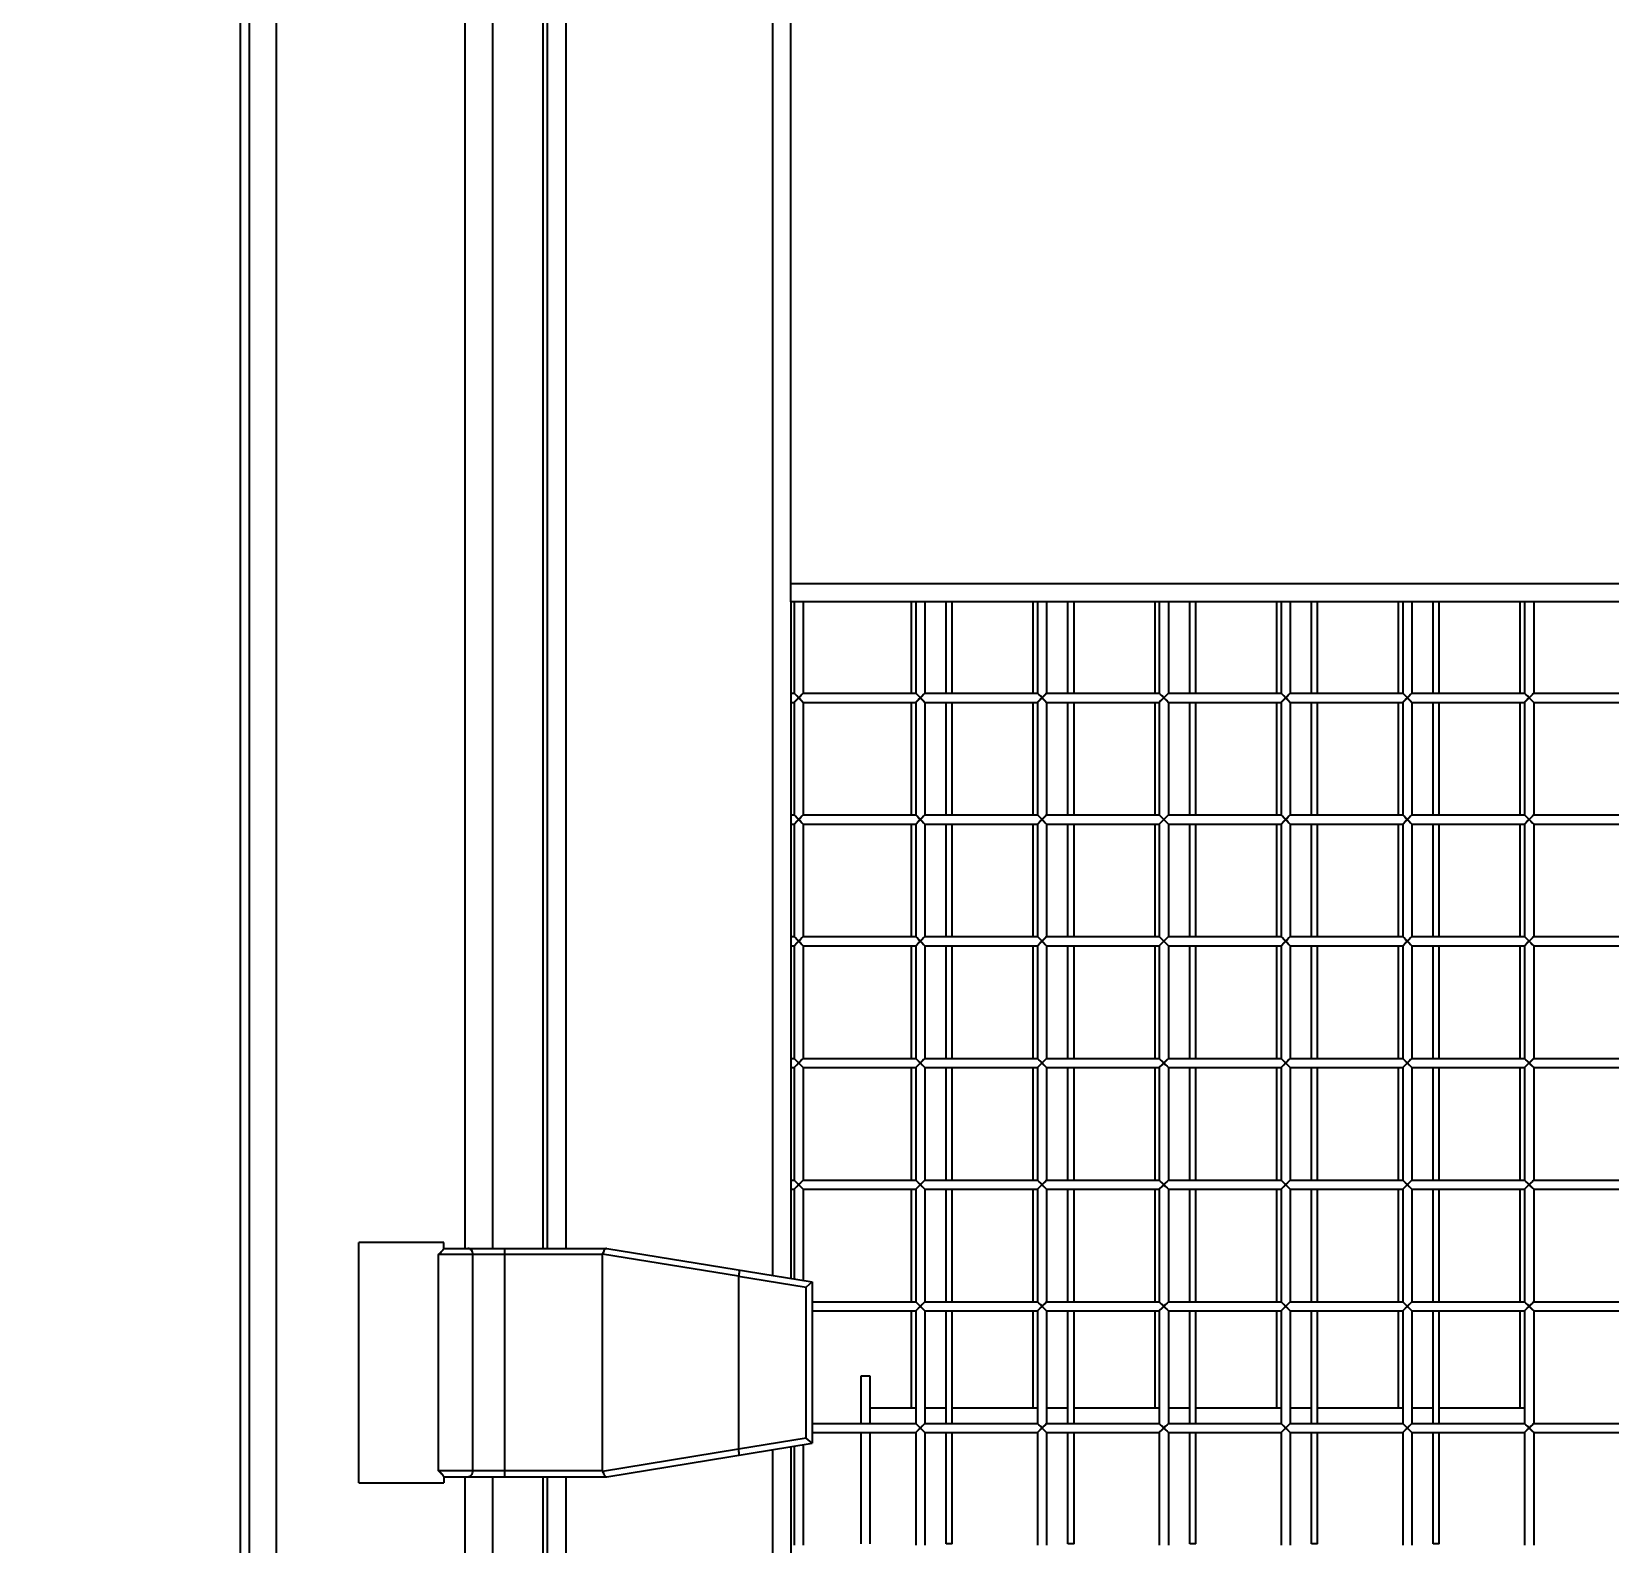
# Model space of a CAD drawing. Header units: millimetres. Extents: x 32496 to 166256, y 3504 to 23939.
# Drawn here: x 143771 to 144289, y 13085 to 13582 of the extents above; entities that cross this region are included whole.
import ezdxf

# ---------------------------------------------------------------- set-up
doc = ezdxf.new("R2010")
doc.units = ezdxf.units.MM
doc.layers.get('0').update_dxf_attribs({"lineweight": 35})
doc.layers.add('THICK', color=7, linetype='Continuous', lineweight=0)
doc.styles.add('TH_GBDIM', font='仿宋_GB2312.ttf', dxfattribs={"width": 0.8})
doc.dimstyles.new('TH_GBDIM', dxfattribs={"dimscale": 42, "dimtxt": 3, "dimasz": 3, "dimexe": 1.2, "dimexo": 0, "dimgap": 1, "dimtad": 1, "dimdec": 1, "dimdsep": 46, "dimtxsty": 'TH_GBDIM', "dimcen": 2.5, "dimdle": 252, "dimclrd": 4, "dimclre": 4, "dimclrt": 3, "dimadec": 0, "dimazin": 2, "dimtfac": 0.714286, "dimtdec": 1, "dimtmove": 0, "dimatfit": 3, "dimfxl": 1, "dimtolj": 1, "dimarcsym": 0})

# ---------------------------------------------------------------- blocks, each defined once
blk = doc.blocks.new('8-1250')
at = {"linetype": 'Continuous'}
for p, q in [((-4757.13, -32152.29), (-4757.13, -34671.29)), ((-4754.13, -32152.29), (-4754.13, -34671.29)), ((-4745.13, -34671.29), (-4745.13, -32152.29)), ((-4582.13, -33733.17), (-4582.13, -33090.41)), ((-4683.13, -33724.29), (-4683.13, -33099.29)), ((-4674.13, -33724.29), (-4674.13, -33099.29)), ((-4657.63, -33099.29), (-4657.63, -33724.29)), ((-4656.13, -33724.29), (-4656.13, -33099.29)), ((-4650.13, -33099.29), (-4650.13, -33724.29)), ((-4576.13, -33511.79), (-4576.13, -33311.79)), ((-4576.13, -33505.79), (-3950.13, -33505.79)), ((-4576.13, -33511.79), (-4576.13, -33734.31)), ((-3950.13, -33511.79), (-4576.13, -33511.79)), ((-4575.13, -33511.79), (-4575.13, -33541.79)), ((-4572.13, -33511.79), (-4572.13, -33541.79)), ((-4536.63, -33511.79), (-4536.63, -33541.79)), ((-4535.13, -33511.79), (-4535.13, -33541.79)), ((-4532.13, -33511.79), (-4532.13, -33541.79)), ((-4525.13, -33541.79), (-4525.13, -33511.79)), ((-4523.13, -33541.79), (-4523.13, -33511.79)), ((-4496.63, -33511.79), (-4496.63, -33541.79)), ((-4495.13, -33511.79), (-4495.13, -33541.79)), ((-4492.13, -33511.79), (-4492.13, -33541.79)), ((-4485.13, -33541.79), (-4485.13, -33511.79)), ((-4483.13, -33541.79), (-4483.13, -33511.79)), ((-4456.63, -33511.79), (-4456.63, -33541.79)), ((-4455.13, -33511.79), (-4455.13, -33541.79)), ((-4452.13, -33511.79), (-4452.13, -33541.79)), ((-4445.13, -33541.79), (-4445.13, -33511.79)), ((-4443.13, -33541.79), (-4443.13, -33511.79)), ((-4416.63, -33511.79), (-4416.63, -33541.79)), ((-4415.13, -33511.79), (-4415.13, -33541.79)), ((-4412.13, -33511.79), (-4412.13, -33541.79)), ((-4405.13, -33541.79), (-4405.13, -33511.79)), ((-4403.13, -33541.79), (-4403.13, -33511.79)), ((-4376.63, -33511.79), (-4376.63, -33541.79)), ((-4375.13, -33511.79), (-4375.13, -33541.79)), ((-4372.13, -33511.79), (-4372.13, -33541.79)), ((-4365.13, -33541.79), (-4365.13, -33511.79)), ((-4363.13, -33541.79), (-4363.13, -33511.79)), ((-4336.63, -33511.79), (-4336.63, -33541.79)), ((-4335.13, -33511.79), (-4335.13, -33541.79)), ((-4332.13, -33511.79), (-4332.13, -33541.79)), ((-4576.13, -33541.79), (-4575.13, -33541.79)), ((-4576.13, -33544.79), (-4575.13, -33544.79)), ((-4575.13, -33544.79), (-4572.13, -33541.79)), ((-4572.13, -33544.79), (-4575.13, -33541.79)), ((-4575.13, -33544.79), (-4575.13, -33581.79)), ((-4575.01, -33544.67), (-4574.22, -33543.88)), ((-4574.22, -33543.88), (-4573.63, -33543.29)), ((-4572.13, -33541.79), (-4535.13, -33541.79)), ((-4572.13, -33544.79), (-4572.13, -33581.79)), ((-4572.13, -33544.79), (-4535.13, -33544.79)), ((-4536.63, -33544.79), (-4536.63, -33581.79)), ((-4535.13, -33544.79), (-4532.13, -33541.79)), ((-4532.13, -33544.79), (-4535.13, -33541.79)), ((-4535.13, -33544.79), (-4535.13, -33581.79)), ((-4535.01, -33544.67), (-4534.22, -33543.88)), ((-4534.22, -33543.88), (-4533.63, -33543.29)), ((-4532.13, -33541.79), (-4495.13, -33541.79)), ((-4532.13, -33544.79), (-4532.13, -33581.79)), ((-4532.13, -33544.79), (-4495.13, -33544.79)), ((-4525.13, -33581.79), (-4525.13, -33544.79)), ((-4523.13, -33581.79), (-4523.13, -33544.79)), ((-4496.63, -33544.79), (-4496.63, -33581.79)), ((-4495.13, -33544.79), (-4492.13, -33541.79)), ((-4492.13, -33544.79), (-4495.13, -33541.79)), ((-4495.13, -33544.79), (-4495.13, -33581.79)), ((-4495.01, -33544.67), (-4494.22, -33543.88)), ((-4494.22, -33543.88), (-4493.63, -33543.29)), ((-4492.13, -33541.79), (-4455.13, -33541.79)), ((-4492.13, -33544.79), (-4492.13, -33581.79)), ((-4492.13, -33544.79), (-4455.13, -33544.79)), ((-4485.13, -33581.79), (-4485.13, -33544.79)), ((-4483.13, -33581.79), (-4483.13, -33544.79)), ((-4456.63, -33544.79), (-4456.63, -33581.79)), ((-4455.13, -33544.79), (-4452.13, -33541.79)), ((-4452.13, -33544.79), (-4455.13, -33541.79)), ((-4455.13, -33544.79), (-4455.13, -33581.79)), ((-4455.01, -33544.67), (-4454.22, -33543.88)), ((-4454.22, -33543.88), (-4453.63, -33543.29)), ((-4452.13, -33541.79), (-4415.13, -33541.79)), ((-4452.13, -33544.79), (-4452.13, -33581.79)), ((-4452.13, -33544.79), (-4415.13, -33544.79)), ((-4445.13, -33581.79), (-4445.13, -33544.79)), ((-4443.13, -33581.79), (-4443.13, -33544.79)), ((-4416.63, -33544.79), (-4416.63, -33581.79)), ((-4415.13, -33544.79), (-4412.13, -33541.79)), ((-4412.13, -33544.79), (-4415.13, -33541.79)), ((-4415.13, -33544.79), (-4415.13, -33581.79)), ((-4415.01, -33544.67), (-4414.22, -33543.88)), ((-4414.22, -33543.88), (-4413.63, -33543.29)), ((-4412.13, -33541.79), (-4375.13, -33541.79)), ((-4412.13, -33544.79), (-4412.13, -33581.79)), ((-4412.13, -33544.79), (-4375.13, -33544.79)), ((-4405.13, -33581.79), (-4405.13, -33544.79)), ((-4403.13, -33581.79), (-4403.13, -33544.79)), ((-4376.63, -33544.79), (-4376.63, -33581.79)), ((-4375.13, -33544.79), (-4372.13, -33541.79)), ((-4372.13, -33544.79), (-4375.13, -33541.79)), ((-4375.13, -33544.79), (-4375.13, -33581.79)), ((-4375.01, -33544.67), (-4374.22, -33543.88)), ((-4374.22, -33543.88), (-4373.63, -33543.29)), ((-4372.13, -33541.79), (-4335.13, -33541.79)), ((-4372.13, -33544.79), (-4372.13, -33581.79)), ((-4372.13, -33544.79), (-4335.13, -33544.79)), ((-4365.13, -33581.79), (-4365.13, -33544.79)), ((-4363.13, -33581.79), (-4363.13, -33544.79)), ((-4336.63, -33544.79), (-4336.63, -33581.79)), ((-4335.13, -33544.79), (-4332.13, -33541.79)), ((-4332.13, -33544.79), (-4335.13, -33541.79)), ((-4335.13, -33544.79), (-4335.13, -33581.79)), ((-4335.01, -33544.67), (-4334.22, -33543.88)), ((-4334.22, -33543.88), (-4333.63, -33543.29)), ((-4332.13, -33541.79), (-4295.13, -33541.79)), ((-4332.13, -33544.79), (-4332.13, -33581.79)), ((-4332.13, -33544.79), (-4295.13, -33544.79)), ((-4576.13, -33581.79), (-4575.13, -33581.79)), ((-4576.13, -33584.79), (-4575.13, -33584.79)), ((-4575.13, -33584.79), (-4572.13, -33581.79)), ((-4572.13, -33584.79), (-4575.13, -33581.79)), ((-4575.13, -33584.79), (-4575.13, -33621.79)), ((-4575.01, -33584.67), (-4574.22, -33583.88)), ((-4574.22, -33583.88), (-4573.63, -33583.29)), ((-4572.13, -33581.79), (-4535.13, -33581.79)), ((-4572.13, -33584.79), (-4572.13, -33621.79)), ((-4572.13, -33584.79), (-4535.13, -33584.79)), ((-4536.63, -33584.79), (-4536.63, -33621.79)), ((-4535.13, -33584.79), (-4532.13, -33581.79)), ((-4532.13, -33584.79), (-4535.13, -33581.79)), ((-4535.13, -33584.79), (-4535.13, -33621.79)), ((-4535.01, -33584.67), (-4534.22, -33583.88)), ((-4534.22, -33583.88), (-4533.63, -33583.29)), ((-4532.13, -33581.79), (-4495.13, -33581.79)), ((-4532.13, -33584.79), (-4532.13, -33621.79)), ((-4532.13, -33584.79), (-4495.13, -33584.79)), ((-4525.13, -33621.79), (-4525.13, -33584.79)), ((-4523.13, -33621.79), (-4523.13, -33584.79)), ((-4496.63, -33584.79), (-4496.63, -33621.79)), ((-4495.13, -33584.79), (-4492.13, -33581.79)), ((-4492.13, -33584.79), (-4495.13, -33581.79)), ((-4495.13, -33584.79), (-4495.13, -33621.79)), ((-4495.01, -33584.67), (-4494.22, -33583.88)), ((-4494.22, -33583.88), (-4493.63, -33583.29)), ((-4492.13, -33581.79), (-4455.13, -33581.79)), ((-4492.13, -33584.79), (-4492.13, -33621.79)), ((-4492.13, -33584.79), (-4455.13, -33584.79)), ((-4485.13, -33621.79), (-4485.13, -33584.79)), ((-4483.13, -33621.79), (-4483.13, -33584.79)), ((-4456.63, -33584.79), (-4456.63, -33621.79)), ((-4455.13, -33584.79), (-4452.13, -33581.79)), ((-4452.13, -33584.79), (-4455.13, -33581.79)), ((-4455.13, -33584.79), (-4455.13, -33621.79)), ((-4455.01, -33584.67), (-4454.22, -33583.88)), ((-4454.22, -33583.88), (-4453.63, -33583.29)), ((-4452.13, -33581.79), (-4415.13, -33581.79)), ((-4452.13, -33584.79), (-4452.13, -33621.79)), ((-4452.13, -33584.79), (-4415.13, -33584.79)), ((-4445.13, -33621.79), (-4445.13, -33584.79)), ((-4443.13, -33621.79), (-4443.13, -33584.79)), ((-4416.63, -33584.79), (-4416.63, -33621.79)), ((-4415.13, -33584.79), (-4412.13, -33581.79)), ((-4412.13, -33584.79), (-4415.13, -33581.79)), ((-4415.13, -33584.79), (-4415.13, -33621.79)), ((-4415.01, -33584.67), (-4414.22, -33583.88)), ((-4414.22, -33583.88), (-4413.63, -33583.29)), ((-4412.13, -33581.79), (-4375.13, -33581.79)), ((-4412.13, -33584.79), (-4412.13, -33621.79)), ((-4412.13, -33584.79), (-4375.13, -33584.79)), ((-4405.13, -33621.79), (-4405.13, -33584.79)), ((-4403.13, -33621.79), (-4403.13, -33584.79)), ((-4376.63, -33584.79), (-4376.63, -33621.79)), ((-4375.13, -33584.79), (-4372.13, -33581.79)), ((-4372.13, -33584.79), (-4375.13, -33581.79)), ((-4375.13, -33584.79), (-4375.13, -33621.79)), ((-4375.01, -33584.67), (-4374.22, -33583.88)), ((-4374.22, -33583.88), (-4373.63, -33583.29)), ((-4372.13, -33581.79), (-4335.13, -33581.79)), ((-4372.13, -33584.79), (-4372.13, -33621.79)), ((-4372.13, -33584.79), (-4335.13, -33584.79)), ((-4365.13, -33621.79), (-4365.13, -33584.79)), ((-4363.13, -33621.79), (-4363.13, -33584.79)), ((-4336.63, -33584.79), (-4336.63, -33621.79)), ((-4335.13, -33584.79), (-4332.13, -33581.79)), ((-4332.13, -33584.79), (-4335.13, -33581.79)), ((-4335.13, -33584.79), (-4335.13, -33621.79)), ((-4335.01, -33584.67), (-4334.22, -33583.88)), ((-4334.22, -33583.88), (-4333.63, -33583.29)), ((-4332.13, -33581.79), (-4295.13, -33581.79)), ((-4332.13, -33584.79), (-4332.13, -33621.79)), ((-4332.13, -33584.79), (-4295.13, -33584.79)), ((-4576.13, -33621.79), (-4575.13, -33621.79)), ((-4572.13, -33624.79), (-4575.13, -33621.79)), ((-4575.13, -33624.79), (-4572.13, -33621.79)), ((-4572.13, -33621.79), (-4535.13, -33621.79)), ((-4535.13, -33624.79), (-4532.13, -33621.79)), ((-4532.13, -33624.79), (-4535.13, -33621.79)), ((-4532.13, -33621.79), (-4495.13, -33621.79)), ((-4495.13, -33624.79), (-4492.13, -33621.79)), ((-4492.13, -33624.79), (-4495.13, -33621.79)), ((-4492.13, -33621.79), (-4455.13, -33621.79)), ((-4455.13, -33624.79), (-4452.13, -33621.79)), ((-4452.13, -33624.79), (-4455.13, -33621.79)), ((-4452.13, -33621.79), (-4415.13, -33621.79)), ((-4415.13, -33624.79), (-4412.13, -33621.79)), ((-4412.13, -33624.79), (-4415.13, -33621.79)), ((-4412.13, -33621.79), (-4375.13, -33621.79)), ((-4375.13, -33624.79), (-4372.13, -33621.79)), ((-4372.13, -33624.79), (-4375.13, -33621.79)), ((-4372.13, -33621.79), (-4335.13, -33621.79)), ((-4332.13, -33624.79), (-4335.13, -33621.79)), ((-4335.13, -33624.79), (-4332.13, -33621.79)), ((-4332.13, -33621.79), (-4295.13, -33621.79)), ((-4576.13, -33624.79), (-4575.13, -33624.79)), ((-4575.13, -33624.79), (-4575.13, -33661.79)), ((-4575.01, -33624.67), (-4574.22, -33623.88)), ((-4574.22, -33623.88), (-4573.63, -33623.29)), ((-4572.13, -33624.79), (-4572.13, -33661.79)), ((-4572.13, -33624.79), (-4535.13, -33624.79)), ((-4536.63, -33624.79), (-4536.63, -33661.79)), ((-4535.13, -33624.79), (-4535.13, -33661.79)), ((-4535.01, -33624.67), (-4534.22, -33623.88)), ((-4534.22, -33623.88), (-4533.63, -33623.29)), ((-4532.13, -33624.79), (-4532.13, -33661.79)), ((-4532.13, -33624.79), (-4495.13, -33624.79)), ((-4525.13, -33661.79), (-4525.13, -33624.79)), ((-4523.13, -33661.79), (-4523.13, -33624.79)), ((-4496.63, -33624.79), (-4496.63, -33661.79)), ((-4495.13, -33624.79), (-4495.13, -33661.79)), ((-4495.01, -33624.67), (-4494.22, -33623.88)), ((-4494.22, -33623.88), (-4493.63, -33623.29)), ((-4492.13, -33624.79), (-4492.13, -33661.79)), ((-4492.13, -33624.79), (-4455.13, -33624.79)), ((-4485.13, -33661.79), (-4485.13, -33624.79)), ((-4483.13, -33661.79), (-4483.13, -33624.79)), ((-4456.63, -33624.79), (-4456.63, -33661.79)), ((-4455.13, -33624.79), (-4455.13, -33661.79)), ((-4455.01, -33624.67), (-4454.22, -33623.88)), ((-4454.22, -33623.88), (-4453.63, -33623.29)), ((-4452.13, -33624.79), (-4452.13, -33661.79)), ((-4452.13, -33624.79), (-4415.13, -33624.79)), ((-4445.13, -33661.79), (-4445.13, -33624.79)), ((-4443.13, -33661.79), (-4443.13, -33624.79)), ((-4416.63, -33624.79), (-4416.63, -33661.79)), ((-4415.13, -33624.79), (-4415.13, -33661.79)), ((-4415.01, -33624.67), (-4414.22, -33623.88)), ((-4414.22, -33623.88), (-4413.63, -33623.29)), ((-4412.13, -33624.79), (-4412.13, -33661.79)), ((-4412.13, -33624.79), (-4375.13, -33624.79)), ((-4405.13, -33661.79), (-4405.13, -33624.79)), ((-4403.13, -33661.79), (-4403.13, -33624.79)), ((-4376.63, -33624.79), (-4376.63, -33661.79)), ((-4375.13, -33624.79), (-4375.13, -33661.79)), ((-4375.01, -33624.67), (-4374.22, -33623.88)), ((-4374.22, -33623.88), (-4373.63, -33623.29)), ((-4372.13, -33624.79), (-4372.13, -33661.79)), ((-4372.13, -33624.79), (-4335.13, -33624.79)), ((-4365.13, -33661.79), (-4365.13, -33624.79)), ((-4363.13, -33661.79), (-4363.13, -33624.79)), ((-4336.63, -33624.79), (-4336.63, -33661.79)), ((-4335.13, -33624.79), (-4335.13, -33661.79)), ((-4335.01, -33624.67), (-4334.22, -33623.88)), ((-4334.22, -33623.88), (-4333.63, -33623.29)), ((-4332.13, -33624.79), (-4332.13, -33661.79)), ((-4332.13, -33624.79), (-4295.13, -33624.79)), ((-4576.13, -33661.79), (-4575.13, -33661.79)), ((-4572.13, -33664.79), (-4575.13, -33661.79)), ((-4575.13, -33664.79), (-4572.13, -33661.79)), ((-4575.01, -33664.67), (-4574.22, -33663.88)), ((-4574.22, -33663.88), (-4573.63, -33663.29)), ((-4572.13, -33661.79), (-4535.13, -33661.79)), ((-4532.13, -33664.79), (-4535.13, -33661.79)), ((-4535.13, -33664.79), (-4532.13, -33661.79)), ((-4535.01, -33664.67), (-4534.22, -33663.88)), ((-4534.22, -33663.88), (-4533.63, -33663.29)), ((-4532.13, -33661.79), (-4495.13, -33661.79)), ((-4495.13, -33664.79), (-4492.13, -33661.79)), ((-4492.13, -33664.79), (-4495.13, -33661.79)), ((-4495.01, -33664.67), (-4494.22, -33663.88)), ((-4494.22, -33663.88), (-4493.63, -33663.29)), ((-4492.13, -33661.79), (-4455.13, -33661.79)), ((-4455.13, -33664.79), (-4452.13, -33661.79)), ((-4452.13, -33664.79), (-4455.13, -33661.79)), ((-4455.01, -33664.67), (-4454.22, -33663.88)), ((-4454.22, -33663.88), (-4453.63, -33663.29)), ((-4452.13, -33661.79), (-4415.13, -33661.79)), ((-4415.13, -33664.79), (-4412.13, -33661.79)), ((-4412.13, -33664.79), (-4415.13, -33661.79)), ((-4415.01, -33664.67), (-4414.22, -33663.88)), ((-4414.22, -33663.88), (-4413.63, -33663.29)), ((-4412.13, -33661.79), (-4375.13, -33661.79)), ((-4372.13, -33664.79), (-4375.13, -33661.79)), ((-4375.13, -33664.79), (-4372.13, -33661.79)), ((-4375.01, -33664.67), (-4374.22, -33663.88)), ((-4374.22, -33663.88), (-4373.63, -33663.29)), ((-4372.13, -33661.79), (-4335.13, -33661.79)), ((-4332.13, -33664.79), (-4335.13, -33661.79)), ((-4335.13, -33664.79), (-4332.13, -33661.79)), ((-4335.01, -33664.67), (-4334.22, -33663.88)), ((-4334.22, -33663.88), (-4333.63, -33663.29)), ((-4332.13, -33661.79), (-4295.13, -33661.79)), ((-4576.13, -33664.79), (-4575.13, -33664.79)), ((-4575.13, -33664.79), (-4575.13, -33701.79)), ((-4572.13, -33664.79), (-4572.13, -33701.79)), ((-4572.13, -33664.79), (-4535.13, -33664.79)), ((-4536.63, -33664.79), (-4536.63, -33701.79)), ((-4535.13, -33664.79), (-4535.13, -33701.79)), ((-4532.13, -33664.79), (-4532.13, -33701.79)), ((-4532.13, -33664.79), (-4495.13, -33664.79)), ((-4525.13, -33701.79), (-4525.13, -33664.79)), ((-4523.13, -33701.79), (-4523.13, -33664.79)), ((-4496.63, -33664.79), (-4496.63, -33701.79)), ((-4495.13, -33664.79), (-4495.13, -33701.79)), ((-4492.13, -33664.79), (-4492.13, -33701.79)), ((-4492.13, -33664.79), (-4455.13, -33664.79)), ((-4485.13, -33701.79), (-4485.13, -33664.79)), ((-4483.13, -33701.79), (-4483.13, -33664.79)), ((-4456.63, -33664.79), (-4456.63, -33701.79)), ((-4455.13, -33664.79), (-4455.13, -33701.79)), ((-4452.13, -33664.79), (-4452.13, -33701.79)), ((-4452.13, -33664.79), (-4415.13, -33664.79)), ((-4445.13, -33701.79), (-4445.13, -33664.79)), ((-4443.13, -33701.79), (-4443.13, -33664.79)), ((-4416.63, -33664.79), (-4416.63, -33701.79)), ((-4415.13, -33664.79), (-4415.13, -33701.79)), ((-4412.13, -33664.79), (-4412.13, -33701.79)), ((-4412.13, -33664.79), (-4375.13, -33664.79)), ((-4405.13, -33701.79), (-4405.13, -33664.79)), ((-4403.13, -33701.79), (-4403.13, -33664.79)), ((-4376.63, -33664.79), (-4376.63, -33701.79)), ((-4375.13, -33664.79), (-4375.13, -33701.79)), ((-4372.13, -33664.79), (-4372.13, -33701.79)), ((-4372.13, -33664.79), (-4335.13, -33664.79)), ((-4365.13, -33701.79), (-4365.13, -33664.79)), ((-4363.13, -33701.79), (-4363.13, -33664.79)), ((-4336.63, -33664.79), (-4336.63, -33701.79)), ((-4335.13, -33664.79), (-4335.13, -33701.79)), ((-4332.13, -33664.79), (-4332.13, -33701.79)), ((-4332.13, -33664.79), (-4295.13, -33664.79)), ((-4576.13, -33701.79), (-4575.13, -33701.79)), ((-4576.13, -33704.79), (-4575.13, -33704.79)), ((-4572.13, -33704.79), (-4575.13, -33701.79)), ((-4575.13, -33704.79), (-4572.13, -33701.79)), ((-4575.13, -33704.79), (-4575.13, -33734.31)), ((-4575.01, -33704.67), (-4574.22, -33703.88)), ((-4574.22, -33703.88), (-4573.63, -33703.29)), ((-4572.13, -33701.79), (-4535.13, -33701.79)), ((-4572.13, -33704.79), (-4572.13, -33734.8)), ((-4572.13, -33704.79), (-4535.13, -33704.79)), ((-4536.63, -33704.79), (-4536.63, -33741.79)), ((-4532.13, -33704.79), (-4535.13, -33701.79)), ((-4535.13, -33704.79), (-4532.13, -33701.79)), ((-4535.13, -33704.79), (-4535.13, -33741.79)), ((-4535.01, -33704.67), (-4534.22, -33703.88)), ((-4534.22, -33703.88), (-4533.63, -33703.29)), ((-4532.13, -33701.79), (-4495.13, -33701.79)), ((-4532.13, -33704.79), (-4532.13, -33741.79)), ((-4532.13, -33704.79), (-4495.13, -33704.79)), ((-4525.13, -33741.79), (-4525.13, -33704.79)), ((-4523.13, -33741.79), (-4523.13, -33704.79)), ((-4496.63, -33704.79), (-4496.63, -33741.79)), ((-4492.13, -33704.79), (-4495.13, -33701.79)), ((-4495.13, -33704.79), (-4492.13, -33701.79)), ((-4495.13, -33704.79), (-4495.13, -33741.79)), ((-4495.01, -33704.67), (-4494.22, -33703.88)), ((-4494.22, -33703.88), (-4493.63, -33703.29)), ((-4492.13, -33701.79), (-4455.13, -33701.79)), ((-4492.13, -33704.79), (-4492.13, -33741.79)), ((-4492.13, -33704.79), (-4455.13, -33704.79)), ((-4485.13, -33741.79), (-4485.13, -33704.79)), ((-4483.13, -33741.79), (-4483.13, -33704.79)), ((-4456.63, -33704.79), (-4456.63, -33741.79)), ((-4455.13, -33704.79), (-4452.13, -33701.79)), ((-4452.13, -33704.79), (-4455.13, -33701.79)), ((-4455.13, -33704.79), (-4455.13, -33741.79)), ((-4455.01, -33704.67), (-4454.22, -33703.88)), ((-4454.22, -33703.88), (-4453.63, -33703.29)), ((-4452.13, -33701.79), (-4415.13, -33701.79)), ((-4452.13, -33704.79), (-4452.13, -33741.79)), ((-4452.13, -33704.79), (-4415.13, -33704.79)), ((-4445.13, -33741.79), (-4445.13, -33704.79)), ((-4443.13, -33741.79), (-4443.13, -33704.79)), ((-4416.63, -33704.79), (-4416.63, -33741.79)), ((-4412.13, -33704.79), (-4415.13, -33701.79)), ((-4415.13, -33704.79), (-4412.13, -33701.79)), ((-4415.13, -33704.79), (-4415.13, -33741.79)), ((-4415.01, -33704.67), (-4414.22, -33703.88)), ((-4414.22, -33703.88), (-4413.63, -33703.29)), ((-4412.13, -33701.79), (-4375.13, -33701.79)), ((-4412.13, -33704.79), (-4412.13, -33741.79)), ((-4412.13, -33704.79), (-4375.13, -33704.79)), ((-4405.13, -33741.79), (-4405.13, -33704.79)), ((-4403.13, -33741.79), (-4403.13, -33704.79)), ((-4376.63, -33704.79), (-4376.63, -33741.79)), ((-4372.13, -33704.79), (-4375.13, -33701.79)), ((-4375.13, -33704.79), (-4372.13, -33701.79)), ((-4375.13, -33704.79), (-4375.13, -33741.79)), ((-4375.01, -33704.67), (-4374.22, -33703.88)), ((-4374.22, -33703.88), (-4373.63, -33703.29)), ((-4372.13, -33701.79), (-4335.13, -33701.79)), ((-4372.13, -33704.79), (-4372.13, -33741.79)), ((-4372.13, -33704.79), (-4335.13, -33704.79)), ((-4365.13, -33741.79), (-4365.13, -33704.79)), ((-4363.13, -33741.79), (-4363.13, -33704.79)), ((-4336.63, -33704.79), (-4336.63, -33741.79)), ((-4332.13, -33704.79), (-4335.13, -33701.79)), ((-4335.13, -33704.79), (-4332.13, -33701.79)), ((-4335.13, -33704.79), (-4335.13, -33741.79)), ((-4335.01, -33704.67), (-4334.22, -33703.88)), ((-4334.22, -33703.88), (-4333.63, -33703.29)), ((-4332.13, -33701.79), (-4295.13, -33701.79)), ((-4332.13, -33704.79), (-4332.13, -33741.79)), ((-4332.13, -33704.79), (-4295.13, -33704.79)), ((-4718.13, -33801.29), (-4718.13, -33722.29)), ((-4690.13, -33722.29), (-4718.13, -33722.29)), ((-4692.1, -33726.29), (-4692.1, -33797.29)), ((-4638.13, -33726.29), (-4692.1, -33726.29)), ((-4690.13, -33724.29), (-4690.13, -33722.29)), ((-4690.13, -33724.29), (-4636.63, -33724.29)), ((-4680.62, -33797.29), (-4680.62, -33726.29)), ((-4670.3, -33724.29), (-4670.3, -33799.29)), ((-4638.13, -33726.29), (-4638.13, -33797.29)), ((-4638.05, -33726.01), (-4593.32, -33733.29)), ((-4636.63, -33724.29), (-4569.13, -33735.29)), ((-4593.33, -33733.37), (-4593.33, -33790.21)), ((-4593.33, -33733.37), (-4571.13, -33736.99)), ((-4569.13, -33735.29), (-4571.13, -33736.99)), ((-4571.13, -33786.59), (-4571.13, -33736.99)), ((-4569.13, -33735.29), (-4569.13, -33788.29)), ((-4569.13, -33741.79), (-4535.13, -33741.79)), ((-4532.13, -33744.79), (-4535.13, -33741.79)), ((-4535.13, -33744.79), (-4532.13, -33741.79)), ((-4532.13, -33741.79), (-4495.13, -33741.79)), ((-4492.13, -33744.79), (-4495.13, -33741.79)), ((-4495.13, -33744.79), (-4492.13, -33741.79)), ((-4492.13, -33741.79), (-4455.13, -33741.79)), ((-4452.13, -33744.79), (-4455.13, -33741.79)), ((-4455.13, -33744.79), (-4452.13, -33741.79)), ((-4452.13, -33741.79), (-4415.13, -33741.79)), ((-4412.13, -33744.79), (-4415.13, -33741.79)), ((-4415.13, -33744.79), (-4412.13, -33741.79)), ((-4412.13, -33741.79), (-4375.13, -33741.79)), ((-4372.13, -33744.79), (-4375.13, -33741.79)), ((-4375.13, -33744.79), (-4372.13, -33741.79)), ((-4372.13, -33741.79), (-4335.13, -33741.79)), ((-4332.13, -33744.79), (-4335.13, -33741.79)), ((-4335.13, -33744.79), (-4332.13, -33741.79)), ((-4332.13, -33741.79), (-4295.13, -33741.79)), ((-4569.13, -33744.79), (-4535.13, -33744.79)), ((-4536.63, -33744.79), (-4536.63, -33776.79)), ((-4535.13, -33744.79), (-4535.13, -33781.79)), ((-4535.01, -33744.67), (-4534.22, -33743.88)), ((-4534.22, -33743.88), (-4533.63, -33743.29)), ((-4532.13, -33744.79), (-4532.13, -33781.79)), ((-4532.13, -33744.79), (-4495.13, -33744.79)), ((-4525.13, -33781.79), (-4525.13, -33744.79)), ((-4523.13, -33781.79), (-4523.13, -33744.79)), ((-4496.63, -33744.79), (-4496.63, -33776.79)), ((-4495.13, -33744.79), (-4495.13, -33781.79)), ((-4495.01, -33744.67), (-4494.22, -33743.88)), ((-4494.22, -33743.88), (-4493.63, -33743.29)), ((-4492.13, -33744.79), (-4492.13, -33781.79)), ((-4492.13, -33744.79), (-4455.13, -33744.79)), ((-4485.13, -33781.79), (-4485.13, -33744.79)), ((-4483.13, -33781.79), (-4483.13, -33744.79)), ((-4456.63, -33744.79), (-4456.63, -33776.79)), ((-4455.13, -33744.79), (-4455.13, -33781.79)), ((-4455.01, -33744.67), (-4454.22, -33743.88)), ((-4454.22, -33743.88), (-4453.63, -33743.29)), ((-4452.13, -33744.79), (-4452.13, -33781.79)), ((-4452.13, -33744.79), (-4415.13, -33744.79)), ((-4445.13, -33781.79), (-4445.13, -33744.79)), ((-4443.13, -33781.79), (-4443.13, -33744.79)), ((-4416.63, -33744.79), (-4416.63, -33776.79)), ((-4415.13, -33744.79), (-4415.13, -33781.79)), ((-4415.01, -33744.67), (-4414.22, -33743.88)), ((-4414.22, -33743.88), (-4413.63, -33743.29)), ((-4412.13, -33744.79), (-4412.13, -33781.79)), ((-4412.13, -33744.79), (-4375.13, -33744.79)), ((-4405.13, -33781.79), (-4405.13, -33744.79)), ((-4403.13, -33781.79), (-4403.13, -33744.79)), ((-4376.63, -33744.79), (-4376.63, -33776.79)), ((-4375.13, -33744.79), (-4375.13, -33781.79)), ((-4375.01, -33744.67), (-4374.22, -33743.88)), ((-4374.22, -33743.88), (-4373.63, -33743.29)), ((-4372.13, -33744.79), (-4372.13, -33781.79)), ((-4372.13, -33744.79), (-4335.13, -33744.79)), ((-4365.13, -33781.79), (-4365.13, -33744.79)), ((-4363.13, -33781.79), (-4363.13, -33744.79)), ((-4336.63, -33744.79), (-4336.63, -33776.79)), ((-4335.13, -33744.79), (-4335.13, -33781.79)), ((-4335.01, -33744.67), (-4334.22, -33743.88)), ((-4334.22, -33743.88), (-4333.63, -33743.29)), ((-4332.13, -33744.79), (-4332.13, -33781.79)), ((-4332.13, -33744.79), (-4295.13, -33744.79)), ((-4553.13, -33766.29), (-4553.13, -33781.79)), ((-4550.13, -33766.29), (-4553.13, -33766.29)), ((-4550.13, -33781.79), (-4550.13, -33766.29)), ((-4535.13, -33776.79), (-4550.13, -33776.79)), ((-4525.13, -33776.79), (-4532.13, -33776.79)), ((-4495.13, -33776.79), (-4523.13, -33776.79)), ((-4485.13, -33776.79), (-4492.13, -33776.79)), ((-4455.13, -33776.79), (-4483.13, -33776.79)), ((-4445.13, -33776.79), (-4452.13, -33776.79)), ((-4415.13, -33776.79), (-4443.13, -33776.79)), ((-4405.13, -33776.79), (-4412.13, -33776.79)), ((-4375.13, -33776.79), (-4403.13, -33776.79)), ((-4365.13, -33776.79), (-4372.13, -33776.79)), ((-4335.13, -33776.79), (-4363.13, -33776.79)), ((-4569.13, -33781.79), (-4535.13, -33781.79)), ((-4532.13, -33784.79), (-4535.13, -33781.79)), ((-4535.13, -33784.79), (-4532.13, -33781.79)), ((-4535.01, -33784.67), (-4534.22, -33783.88)), ((-4534.22, -33783.88), (-4533.63, -33783.29)), ((-4532.13, -33781.79), (-4495.13, -33781.79)), ((-4492.13, -33784.79), (-4495.13, -33781.79)), ((-4495.13, -33784.79), (-4492.13, -33781.79)), ((-4495.01, -33784.67), (-4494.22, -33783.88)), ((-4494.22, -33783.88), (-4493.63, -33783.29)), ((-4492.13, -33781.79), (-4455.13, -33781.79)), ((-4452.13, -33784.79), (-4455.13, -33781.79)), ((-4455.13, -33784.79), (-4452.13, -33781.79)), ((-4455.01, -33784.67), (-4454.22, -33783.88)), ((-4454.22, -33783.88), (-4453.63, -33783.29)), ((-4452.13, -33781.79), (-4415.13, -33781.79)), ((-4412.13, -33784.79), (-4415.13, -33781.79)), ((-4415.13, -33784.79), (-4412.13, -33781.79)), ((-4415.01, -33784.67), (-4414.22, -33783.88)), ((-4414.22, -33783.88), (-4413.63, -33783.29)), ((-4412.13, -33781.79), (-4375.13, -33781.79)), ((-4372.13, -33784.79), (-4375.13, -33781.79)), ((-4375.13, -33784.79), (-4372.13, -33781.79)), ((-4375.01, -33784.67), (-4374.22, -33783.88)), ((-4374.22, -33783.88), (-4373.63, -33783.29)), ((-4372.13, -33781.79), (-4335.13, -33781.79)), ((-4332.13, -33784.79), (-4335.13, -33781.79)), ((-4335.13, -33784.79), (-4332.13, -33781.79)), ((-4335.01, -33784.67), (-4334.22, -33783.88)), ((-4334.22, -33783.88), (-4333.63, -33783.29)), ((-4332.13, -33781.79), (-4295.13, -33781.79)), ((-4636.63, -33799.29), (-4569.13, -33788.29)), ((-4571.13, -33786.59), (-4593.33, -33790.21)), ((-4572.13, -33788.78), (-4572.13, -33821.79)), ((-4569.13, -33788.29), (-4571.13, -33786.59)), ((-4569.13, -33784.79), (-4535.13, -33784.79)), ((-4553.13, -33784.79), (-4553.13, -33821.29)), ((-4550.13, -33821.29), (-4550.13, -33784.79)), ((-4535.13, -33784.79), (-4535.13, -33821.79)), ((-4532.13, -33784.79), (-4532.13, -33821.79)), ((-4532.13, -33784.79), (-4495.13, -33784.79)), ((-4525.13, -33821.29), (-4525.13, -33784.79)), ((-4523.13, -33821.29), (-4523.13, -33784.79)), ((-4495.13, -33784.79), (-4495.13, -33821.79)), ((-4492.13, -33784.79), (-4492.13, -33821.79)), ((-4492.13, -33784.79), (-4455.13, -33784.79)), ((-4485.13, -33821.29), (-4485.13, -33784.79)), ((-4483.13, -33821.29), (-4483.13, -33784.79)), ((-4455.13, -33784.79), (-4455.13, -33821.79)), ((-4452.13, -33784.79), (-4452.13, -33821.79)), ((-4452.13, -33784.79), (-4415.13, -33784.79)), ((-4445.13, -33821.29), (-4445.13, -33784.79)), ((-4443.13, -33821.29), (-4443.13, -33784.79)), ((-4415.13, -33784.79), (-4415.13, -33821.79)), ((-4412.13, -33784.79), (-4412.13, -33821.79)), ((-4412.13, -33784.79), (-4375.13, -33784.79)), ((-4405.13, -33821.29), (-4405.13, -33784.79)), ((-4403.13, -33821.29), (-4403.13, -33784.79)), ((-4375.13, -33784.79), (-4375.13, -33821.79)), ((-4372.13, -33784.79), (-4372.13, -33821.79)), ((-4372.13, -33784.79), (-4335.13, -33784.79)), ((-4365.13, -33821.29), (-4365.13, -33784.79)), ((-4363.13, -33821.29), (-4363.13, -33784.79)), ((-4335.13, -33784.79), (-4335.13, -33821.79)), ((-4332.13, -33784.79), (-4332.13, -33821.79)), ((-4332.13, -33784.79), (-4295.13, -33784.79)), ((-4593.32, -33790.28), (-4638.05, -33797.57)), ((-4582.13, -34433.17), (-4582.13, -33790.41)), ((-4576.13, -33789.43), (-4576.13, -34414.79)), ((-4575.13, -33789.27), (-4575.13, -33821.79)), ((-4692.1, -33797.29), (-4638.13, -33797.29)), ((-4690.13, -33799.29), (-4690.13, -33801.29)), ((-4690.13, -33799.29), (-4636.63, -33799.29)), ((-4683.13, -34424.29), (-4683.13, -33799.29)), ((-4674.13, -34424.29), (-4674.13, -33799.29)), ((-4657.63, -33799.29), (-4657.63, -34316.29)), ((-4656.13, -34424.29), (-4656.13, -33799.29)), ((-4650.13, -33799.29), (-4650.13, -34424.29)), ((-4718.13, -33801.29), (-4690.13, -33801.29)), ((-4523.13, -33821.29), (-4525.13, -33821.29)), ((-4483.13, -33821.29), (-4485.13, -33821.29)), ((-4443.13, -33821.29), (-4445.13, -33821.29)), ((-4403.13, -33821.29), (-4405.13, -33821.29)), ((-4363.13, -33821.29), (-4365.13, -33821.29))]:
    blk.add_line(p, q, dxfattribs=at)
for points in [[(-4573.63, -33543.29), (-4574.21, -33542.7), (-4574.69, -33542.23)], [(-4572.24, -33541.9), (-4572.56, -33542.22), (-4573.05, -33542.71), (-4573.63, -33543.29)], [(-4573.63, -33543.29), (-4573.04, -33543.88), (-4572.57, -33544.35), (-4572.13, -33544.79)], [(-4533.63, -33543.29), (-4534.21, -33542.7), (-4534.69, -33542.23)], [(-4532.24, -33541.9), (-4532.56, -33542.22), (-4533.05, -33542.71), (-4533.63, -33543.29)], [(-4533.63, -33543.29), (-4533.04, -33543.88), (-4532.57, -33544.35), (-4532.13, -33544.79)], [(-4493.63, -33543.29), (-4494.21, -33542.7), (-4494.69, -33542.23)], [(-4492.24, -33541.9), (-4492.56, -33542.22), (-4493.05, -33542.71), (-4493.63, -33543.29)], [(-4493.63, -33543.29), (-4493.04, -33543.88), (-4492.57, -33544.35), (-4492.13, -33544.79)], [(-4453.63, -33543.29), (-4454.21, -33542.7), (-4454.69, -33542.23)], [(-4452.24, -33541.9), (-4452.56, -33542.22), (-4453.05, -33542.71), (-4453.63, -33543.29)], [(-4453.63, -33543.29), (-4453.04, -33543.88), (-4452.57, -33544.35), (-4452.13, -33544.79)], [(-4413.63, -33543.29), (-4414.21, -33542.7), (-4414.69, -33542.23)], [(-4412.24, -33541.9), (-4412.56, -33542.22), (-4413.05, -33542.71), (-4413.63, -33543.29)], [(-4413.63, -33543.29), (-4413.04, -33543.88), (-4412.57, -33544.35), (-4412.13, -33544.79)], [(-4373.63, -33543.29), (-4374.21, -33542.7), (-4374.69, -33542.23)], [(-4372.24, -33541.9), (-4372.56, -33542.22), (-4373.05, -33542.71), (-4373.63, -33543.29)], [(-4373.63, -33543.29), (-4373.04, -33543.88), (-4372.57, -33544.35), (-4372.13, -33544.79)], [(-4333.63, -33543.29), (-4334.21, -33542.7), (-4334.69, -33542.23)], [(-4332.24, -33541.9), (-4332.56, -33542.22), (-4333.05, -33542.71), (-4333.63, -33543.29)], [(-4333.63, -33543.29), (-4333.04, -33543.88), (-4332.57, -33544.35), (-4332.13, -33544.79)], [(-4573.63, -33583.29), (-4574.21, -33582.7), (-4574.69, -33582.23)], [(-4572.24, -33581.9), (-4572.56, -33582.22), (-4573.05, -33582.71), (-4573.63, -33583.29)], [(-4573.63, -33583.29), (-4573.04, -33583.88), (-4572.57, -33584.35), (-4572.13, -33584.79)], [(-4533.63, -33583.29), (-4534.21, -33582.7), (-4534.69, -33582.23)], [(-4532.24, -33581.9), (-4532.56, -33582.22), (-4533.05, -33582.71), (-4533.63, -33583.29)], [(-4533.63, -33583.29), (-4533.04, -33583.88), (-4532.57, -33584.35), (-4532.13, -33584.79)], [(-4493.63, -33583.29), (-4494.21, -33582.7), (-4494.69, -33582.23)], [(-4492.24, -33581.9), (-4492.56, -33582.22), (-4493.05, -33582.71), (-4493.63, -33583.29)], [(-4493.63, -33583.29), (-4493.04, -33583.88), (-4492.57, -33584.35), (-4492.13, -33584.79)], [(-4453.63, -33583.29), (-4454.21, -33582.7), (-4454.69, -33582.23)], [(-4452.24, -33581.9), (-4452.56, -33582.22), (-4453.05, -33582.71), (-4453.63, -33583.29)], [(-4453.63, -33583.29), (-4453.04, -33583.88), (-4452.57, -33584.35), (-4452.13, -33584.79)], [(-4413.63, -33583.29), (-4414.21, -33582.7), (-4414.69, -33582.23)], [(-4412.24, -33581.9), (-4412.56, -33582.22), (-4413.05, -33582.71), (-4413.63, -33583.29)], [(-4413.63, -33583.29), (-4413.04, -33583.88), (-4412.57, -33584.35), (-4412.13, -33584.79)], [(-4373.63, -33583.29), (-4374.21, -33582.7), (-4374.69, -33582.23)], [(-4372.24, -33581.9), (-4372.56, -33582.22), (-4373.05, -33582.71), (-4373.63, -33583.29)], [(-4373.63, -33583.29), (-4373.04, -33583.88), (-4372.57, -33584.35), (-4372.13, -33584.79)], [(-4333.63, -33583.29), (-4334.21, -33582.7), (-4334.69, -33582.23)], [(-4332.24, -33581.9), (-4332.56, -33582.22), (-4333.05, -33582.71), (-4333.63, -33583.29)], [(-4333.63, -33583.29), (-4333.04, -33583.88), (-4332.57, -33584.35), (-4332.13, -33584.79)], [(-4573.63, -33623.29), (-4574.21, -33622.7), (-4574.69, -33622.23)], [(-4572.24, -33621.9), (-4572.56, -33622.22), (-4573.05, -33622.71), (-4573.63, -33623.29)], [(-4533.63, -33623.29), (-4534.21, -33622.7), (-4534.69, -33622.23)], [(-4532.24, -33621.9), (-4532.56, -33622.22), (-4533.05, -33622.71), (-4533.63, -33623.29)], [(-4493.63, -33623.29), (-4494.21, -33622.7), (-4494.69, -33622.23)], [(-4492.24, -33621.9), (-4492.56, -33622.22), (-4493.05, -33622.71), (-4493.63, -33623.29)], [(-4453.63, -33623.29), (-4454.21, -33622.7), (-4454.69, -33622.23)], [(-4452.24, -33621.9), (-4452.56, -33622.22), (-4453.05, -33622.71), (-4453.63, -33623.29)], [(-4413.63, -33623.29), (-4414.21, -33622.7), (-4414.69, -33622.23)], [(-4412.24, -33621.9), (-4412.56, -33622.22), (-4413.05, -33622.71), (-4413.63, -33623.29)], [(-4373.63, -33623.29), (-4374.21, -33622.7), (-4374.69, -33622.23)], [(-4372.24, -33621.9), (-4372.56, -33622.22), (-4373.05, -33622.71), (-4373.63, -33623.29)], [(-4333.63, -33623.29), (-4334.21, -33622.7), (-4334.69, -33622.23)], [(-4332.24, -33621.9), (-4332.56, -33622.22), (-4333.05, -33622.71), (-4333.63, -33623.29)], [(-4573.63, -33623.29), (-4573.04, -33623.88), (-4572.57, -33624.35), (-4572.13, -33624.79)], [(-4533.63, -33623.29), (-4533.04, -33623.88), (-4532.57, -33624.35), (-4532.13, -33624.79)], [(-4493.63, -33623.29), (-4493.04, -33623.88), (-4492.57, -33624.35), (-4492.13, -33624.79)], [(-4453.63, -33623.29), (-4453.04, -33623.88), (-4452.57, -33624.35), (-4452.13, -33624.79)], [(-4413.63, -33623.29), (-4413.04, -33623.88), (-4412.57, -33624.35), (-4412.13, -33624.79)], [(-4373.63, -33623.29), (-4373.04, -33623.88), (-4372.57, -33624.35), (-4372.13, -33624.79)], [(-4333.63, -33623.29), (-4333.04, -33623.88), (-4332.57, -33624.35), (-4332.13, -33624.79)], [(-4573.63, -33663.29), (-4574.21, -33662.7), (-4574.69, -33662.23)], [(-4572.24, -33661.9), (-4572.56, -33662.22), (-4573.05, -33662.71), (-4573.63, -33663.29)], [(-4573.63, -33663.29), (-4573.04, -33663.88), (-4572.57, -33664.35), (-4572.13, -33664.79)], [(-4533.63, -33663.29), (-4534.21, -33662.7), (-4534.69, -33662.23)], [(-4532.24, -33661.9), (-4532.56, -33662.22), (-4533.05, -33662.71), (-4533.63, -33663.29)], [(-4533.63, -33663.29), (-4533.04, -33663.88), (-4532.57, -33664.35), (-4532.13, -33664.79)], [(-4493.63, -33663.29), (-4494.21, -33662.7), (-4494.69, -33662.23)], [(-4492.24, -33661.9), (-4492.56, -33662.22), (-4493.05, -33662.71), (-4493.63, -33663.29)], [(-4493.63, -33663.29), (-4493.04, -33663.88), (-4492.57, -33664.35), (-4492.13, -33664.79)], [(-4453.63, -33663.29), (-4454.21, -33662.7), (-4454.69, -33662.23)], [(-4452.24, -33661.9), (-4452.56, -33662.22), (-4453.05, -33662.71), (-4453.63, -33663.29)], [(-4453.63, -33663.29), (-4453.04, -33663.88), (-4452.57, -33664.35), (-4452.13, -33664.79)], [(-4413.63, -33663.29), (-4414.21, -33662.7), (-4414.69, -33662.23)], [(-4412.24, -33661.9), (-4412.56, -33662.22), (-4413.05, -33662.71), (-4413.63, -33663.29)], [(-4413.63, -33663.29), (-4413.04, -33663.88), (-4412.57, -33664.35), (-4412.13, -33664.79)], [(-4373.63, -33663.29), (-4374.21, -33662.7), (-4374.69, -33662.23)], [(-4372.24, -33661.9), (-4372.56, -33662.22), (-4373.05, -33662.71), (-4373.63, -33663.29)], [(-4373.63, -33663.29), (-4373.04, -33663.88), (-4372.57, -33664.35), (-4372.13, -33664.79)], [(-4333.63, -33663.29), (-4334.21, -33662.7), (-4334.69, -33662.23)], [(-4332.24, -33661.9), (-4332.56, -33662.22), (-4333.05, -33662.71), (-4333.63, -33663.29)], [(-4333.63, -33663.29), (-4333.04, -33663.88), (-4332.57, -33664.35), (-4332.13, -33664.79)], [(-4573.63, -33703.29), (-4574.21, -33702.7), (-4574.69, -33702.23)], [(-4572.24, -33701.9), (-4572.56, -33702.22), (-4573.05, -33702.71), (-4573.63, -33703.29)], [(-4573.63, -33703.29), (-4573.04, -33703.88), (-4572.57, -33704.35), (-4572.13, -33704.79)], [(-4533.63, -33703.29), (-4534.21, -33702.7), (-4534.69, -33702.23)], [(-4532.24, -33701.9), (-4532.56, -33702.22), (-4533.05, -33702.71), (-4533.63, -33703.29)], [(-4533.63, -33703.29), (-4533.04, -33703.88), (-4532.57, -33704.35), (-4532.13, -33704.79)], [(-4493.63, -33703.29), (-4494.21, -33702.7), (-4494.69, -33702.23)], [(-4492.24, -33701.9), (-4492.56, -33702.22), (-4493.05, -33702.71), (-4493.63, -33703.29)], [(-4493.63, -33703.29), (-4493.04, -33703.88), (-4492.57, -33704.35), (-4492.13, -33704.79)], [(-4453.63, -33703.29), (-4454.21, -33702.7), (-4454.69, -33702.23)], [(-4452.24, -33701.9), (-4452.56, -33702.22), (-4453.05, -33702.71), (-4453.63, -33703.29)], [(-4453.63, -33703.29), (-4453.04, -33703.88), (-4452.57, -33704.35), (-4452.13, -33704.79)], [(-4413.63, -33703.29), (-4414.21, -33702.7), (-4414.69, -33702.23)], [(-4412.24, -33701.9), (-4412.56, -33702.22), (-4413.05, -33702.71), (-4413.63, -33703.29)], [(-4413.63, -33703.29), (-4413.04, -33703.88), (-4412.57, -33704.35), (-4412.13, -33704.79)], [(-4373.63, -33703.29), (-4374.21, -33702.7), (-4374.69, -33702.23)], [(-4372.24, -33701.9), (-4372.56, -33702.22), (-4373.05, -33702.71), (-4373.63, -33703.29)], [(-4373.63, -33703.29), (-4373.04, -33703.88), (-4372.57, -33704.35), (-4372.13, -33704.79)], [(-4333.63, -33703.29), (-4334.21, -33702.7), (-4334.69, -33702.23)], [(-4332.24, -33701.9), (-4332.56, -33702.22), (-4333.05, -33702.71), (-4333.63, -33703.29)], [(-4333.63, -33703.29), (-4333.04, -33703.88), (-4332.57, -33704.35), (-4332.13, -33704.79)], [(-4533.63, -33743.29), (-4534.21, -33742.7), (-4534.69, -33742.23)], [(-4532.24, -33741.9), (-4532.56, -33742.22), (-4533.05, -33742.71), (-4533.63, -33743.29)], [(-4493.63, -33743.29), (-4494.21, -33742.7), (-4494.69, -33742.23)], [(-4492.24, -33741.9), (-4492.56, -33742.22), (-4493.05, -33742.71), (-4493.63, -33743.29)], [(-4453.63, -33743.29), (-4454.21, -33742.7), (-4454.69, -33742.23)], [(-4452.24, -33741.9), (-4452.56, -33742.22), (-4453.05, -33742.71), (-4453.63, -33743.29)], [(-4413.63, -33743.29), (-4414.21, -33742.7), (-4414.69, -33742.23)], [(-4412.24, -33741.9), (-4412.56, -33742.22), (-4413.05, -33742.71), (-4413.63, -33743.29)], [(-4373.63, -33743.29), (-4374.21, -33742.7), (-4374.69, -33742.23)], [(-4372.24, -33741.9), (-4372.56, -33742.22), (-4373.05, -33742.71), (-4373.63, -33743.29)], [(-4333.63, -33743.29), (-4334.21, -33742.7), (-4334.69, -33742.23)], [(-4332.24, -33741.9), (-4332.56, -33742.22), (-4333.05, -33742.71), (-4333.63, -33743.29)], [(-4533.63, -33743.29), (-4533.04, -33743.88), (-4532.57, -33744.35), (-4532.13, -33744.79)], [(-4493.63, -33743.29), (-4493.04, -33743.88), (-4492.57, -33744.35), (-4492.13, -33744.79)], [(-4453.63, -33743.29), (-4453.04, -33743.88), (-4452.57, -33744.35), (-4452.13, -33744.79)], [(-4413.63, -33743.29), (-4413.04, -33743.88), (-4412.57, -33744.35), (-4412.13, -33744.79)], [(-4373.63, -33743.29), (-4373.04, -33743.88), (-4372.57, -33744.35), (-4372.13, -33744.79)], [(-4333.63, -33743.29), (-4333.04, -33743.88), (-4332.57, -33744.35), (-4332.13, -33744.79)], [(-4533.63, -33783.29), (-4534.21, -33782.7), (-4534.69, -33782.23)], [(-4532.24, -33781.9), (-4532.56, -33782.22), (-4533.05, -33782.71), (-4533.63, -33783.29)], [(-4533.63, -33783.29), (-4533.04, -33783.88), (-4532.57, -33784.35), (-4532.13, -33784.79)], [(-4493.63, -33783.29), (-4494.21, -33782.7), (-4494.69, -33782.23)], [(-4492.24, -33781.9), (-4492.56, -33782.22), (-4493.05, -33782.71), (-4493.63, -33783.29)], [(-4493.63, -33783.29), (-4493.04, -33783.88), (-4492.57, -33784.35), (-4492.13, -33784.79)], [(-4453.63, -33783.29), (-4454.21, -33782.7), (-4454.69, -33782.23)], [(-4452.24, -33781.9), (-4452.56, -33782.22), (-4453.05, -33782.71), (-4453.63, -33783.29)], [(-4453.63, -33783.29), (-4453.04, -33783.88), (-4452.57, -33784.35), (-4452.13, -33784.79)], [(-4413.63, -33783.29), (-4414.21, -33782.7), (-4414.69, -33782.23)], [(-4412.24, -33781.9), (-4412.56, -33782.22), (-4413.05, -33782.71), (-4413.63, -33783.29)], [(-4413.63, -33783.29), (-4413.04, -33783.88), (-4412.57, -33784.35), (-4412.13, -33784.79)], [(-4373.63, -33783.29), (-4374.21, -33782.7), (-4374.69, -33782.23)], [(-4372.24, -33781.9), (-4372.56, -33782.22), (-4373.05, -33782.71), (-4373.63, -33783.29)], [(-4373.63, -33783.29), (-4373.04, -33783.88), (-4372.57, -33784.35), (-4372.13, -33784.79)], [(-4333.63, -33783.29), (-4334.21, -33782.7), (-4334.69, -33782.23)], [(-4332.24, -33781.9), (-4332.56, -33782.22), (-4333.05, -33782.71), (-4333.63, -33783.29)], [(-4333.63, -33783.29), (-4333.04, -33783.88), (-4332.57, -33784.35), (-4332.13, -33784.79)]]:
    blk.add_lwpolyline(points, dxfattribs=at)
for centre, major_axis, ratio, start_param, end_param in [((-4629.98, -33726.29), (8.15, 0), 0.245536, 2.999882, 3.141593), ((-4585.18, -33734.7), (8.14, -1.41), 0.241938, -3.138028, -3.099665), ((-4585.18, -33788.88), (8.14, 1.41), 0.241938, 3.099665, 3.138028), ((-4629.98, -33797.29), (8.15, 0), 0.245536, -3.141593, -2.999882)]:
    blk.add_ellipse(centre, major_axis=major_axis, ratio=ratio, start_param=start_param, end_param=end_param, dxfattribs=at)
for points, knots in [([(-4692.1, -33726.29), (-4691.95, -33726.18), (-4691.66, -33725.96), (-4691.27, -33725.62), (-4690.94, -33725.3), (-4690.66, -33725.01), (-4690.47, -33724.78), (-4690.34, -33724.61), (-4690.27, -33724.51), (-4690.21, -33724.43), (-4690.17, -33724.37), (-4690.15, -33724.33), (-4690.14, -33724.31), (-4690.13, -33724.3), (-4690.13, -33724.29), (-4690.13, -33724.29)], [0, 0, 0, 0, 0.198275, 0.380694, 0.545565, 0.690776, 0.813479, 0.865244, 0.909841, 0.946555, 0.974535, 0.984937, 0.992762, 0.997839, 1, 1, 1, 1]), ([(-4680.62, -33726.29), (-4680.62, -33726.03), (-4680.7, -33725.52), (-4681.07, -33724.86), (-4681.64, -33724.4), (-4682.11, -33724.29), (-4682.34, -33724.29)], [0, 0, 0, 0, 0.267215, 0.524636, 0.767656, 1, 1, 1, 1]), ([(-4636.77, -33724.29), (-4636.84, -33724.29), (-4636.98, -33724.3), (-4637.17, -33724.4), (-4637.32, -33724.56), (-4637.5, -33724.88), (-4637.72, -33725.38), (-4637.92, -33725.79), (-4638.05, -33726.01)], [0, 0, 0, 0, 0.095491, 0.181572, 0.27513, 0.386659, 0.667027, 1, 1, 1, 1]), ([(-4593.25, -33731.36), (-4593.23, -33731.36), (-4593.21, -33731.4), (-4593.19, -33731.45), (-4593.18, -33731.55), (-4593.17, -33731.71), (-4593.17, -33732.06), (-4593.22, -33732.6), (-4593.28, -33733.05), (-4593.32, -33733.29)], [0, 0, 0, 0, 0.029584, 0.055175, 0.088913, 0.180604, 0.302705, 0.62104, 1, 1, 1, 1]), ([(-4593.25, -33792.22), (-4593.23, -33792.22), (-4593.21, -33792.18), (-4593.19, -33792.12), (-4593.18, -33792.03), (-4593.17, -33791.86), (-4593.17, -33791.52), (-4593.22, -33790.98), (-4593.28, -33790.53), (-4593.32, -33790.28)], [0, 0, 0, 0, 0.029584, 0.055174, 0.088913, 0.180604, 0.302705, 0.62104, 1, 1, 1, 1]), ([(-4690.13, -33799.29), (-4690.13, -33799.29), (-4690.13, -33799.28), (-4690.14, -33799.27), (-4690.15, -33799.25), (-4690.17, -33799.21), (-4690.21, -33799.15), (-4690.27, -33799.07), (-4690.34, -33798.97), (-4690.47, -33798.8), (-4690.66, -33798.57), (-4690.94, -33798.28), (-4691.27, -33797.96), (-4691.66, -33797.62), (-4691.95, -33797.4), (-4692.1, -33797.29)], [0, 0, 0, 0, 0.002161, 0.007238, 0.015063, 0.025465, 0.053445, 0.090159, 0.134756, 0.186521, 0.309224, 0.454435, 0.619306, 0.801725, 1, 1, 1, 1]), ([(-4682.34, -33799.29), (-4682.11, -33799.29), (-4681.64, -33799.18), (-4681.07, -33798.72), (-4680.7, -33798.06), (-4680.62, -33797.55), (-4680.62, -33797.29)], [0, 0, 0, 0, 0.232344, 0.475364, 0.732785, 1, 1, 1, 1]), ([(-4638.05, -33797.57), (-4637.92, -33797.79), (-4637.72, -33798.2), (-4637.5, -33798.7), (-4637.32, -33799.01), (-4637.17, -33799.18), (-4636.98, -33799.28), (-4636.84, -33799.29), (-4636.77, -33799.29)], [0, 0, 0, 0, 0.332942, 0.613322, 0.724857, 0.81841, 0.904497, 1, 1, 1, 1])]:
    blk.add_open_spline(points, degree=3, knots=knots, dxfattribs=at)

msp = doc.modelspace()

# ---------------------------------------------------------------- block references
at = {"color": 6}
msp.add_blockref('8-1250', (148596.331, 46906.597), dxfattribs=at)

# ---------------------------------------------------------------- leaders
at = {"layer": 'THICK', "lineweight": -3}
msp.add_leader([(146450.599, 13213.889), (145599.61, 11716.687), (143661.118, 11716.687)], dimstyle='TH_GBDIM', override={"dimscale": 30, "dimarcsym": 2}, dxfattribs=at)

doc.saveas('drawing.dxf')
